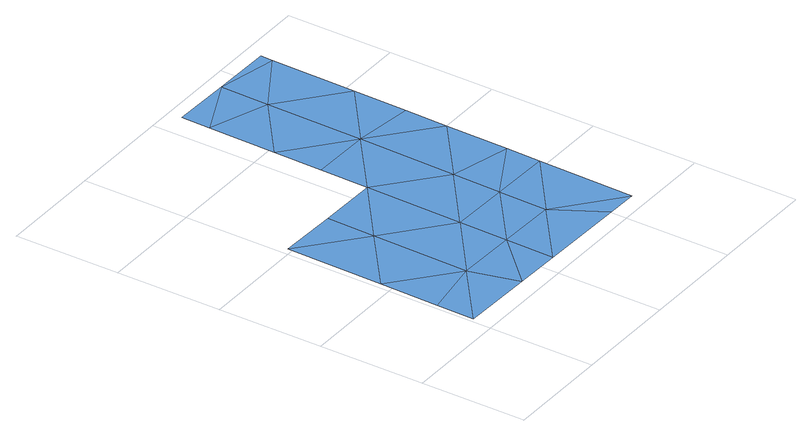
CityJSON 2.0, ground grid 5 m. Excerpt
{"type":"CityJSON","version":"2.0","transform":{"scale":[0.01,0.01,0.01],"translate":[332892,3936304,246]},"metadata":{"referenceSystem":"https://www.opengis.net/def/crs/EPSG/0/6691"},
"CityObjects":{
"waterbody1":{"type":"WaterBody","attributes":{"name":"1","class":"1140","function":"1","WaterBodyRiverFloodingRiskAttribute.description":"1","WaterBodyRiverFloodingRiskAttribute.rankOrg":"2","WaterBodyRiverFloodingRiskAttribute.adminType":"2","WaterBodyRiverFloodingRiskAttribute.scale":"L2"},"geometry":[{"type":"MultiSurface","lod":"1","boundaries":[[[0,1,2]],[[3,4,5]],[[6,7,8]],[[7,9,10]],[[9,11,10]],[[11,9,12]],[[13,12,9]],[[13,6,14]],[[9,7,6]],[[1,15,2]],[[1,0,16]],[[16,0,17]],[[17,0,18]],[[18,0,4]],[[5,4,0]],[[19,20,21]],[[20,22,5]],[[23,24,4]],[[22,3,5]],[[24,18,4]],[[5,0,2]],[[22,11,3]],[[25,11,22]],[[4,3,23]],[[25,26,11]],[[22,19,25]],[[11,12,27]],[[11,26,10]],[[9,6,13]],[[11,27,3]],[[20,19,22]]]}]},
"waterbody2":{"type":"WaterBody","attributes":{"name":"1","class":"1140","function":"1","WaterBodyRiverFloodingRiskAttribute.description":"1","WaterBodyRiverFloodingRiskAttribute.rankOrg":"3","WaterBodyRiverFloodingRiskAttribute.adminType":"2","WaterBodyRiverFloodingRiskAttribute.scale":"L2"},"geometry":[{"type":"MultiSurface","lod":"1","boundaries":[[[28,21,20]],[[28,29,21]],[[28,30,29]],[[28,15,30]],[[2,15,28]],[[20,5,2]],[[20,2,28]]]}]}
},
"vertices":[
[307,323,47],[367,91,47],[591,318,47],[604,1011,48],[316,785,47],[595,549,47],[904,1930,47],[1186,1868,47],[1188,1925,47],[900,1699,47],[1179,1462,48],[891,1237,48],[612,1473,48],[618,1797,47],[621,1935,47],[586,86,47],[20,97,47],[23,277,47],[29,559,47],[1165,700,47],[878,543,47],[1162,538,47],[883,774,47],[320,1016,48],[37,1022,48],[1170,1000,48],[1174,1201,48],[608,1242,48],
[874,312,47],[1153,76,47],[1006,79,47]
]}
